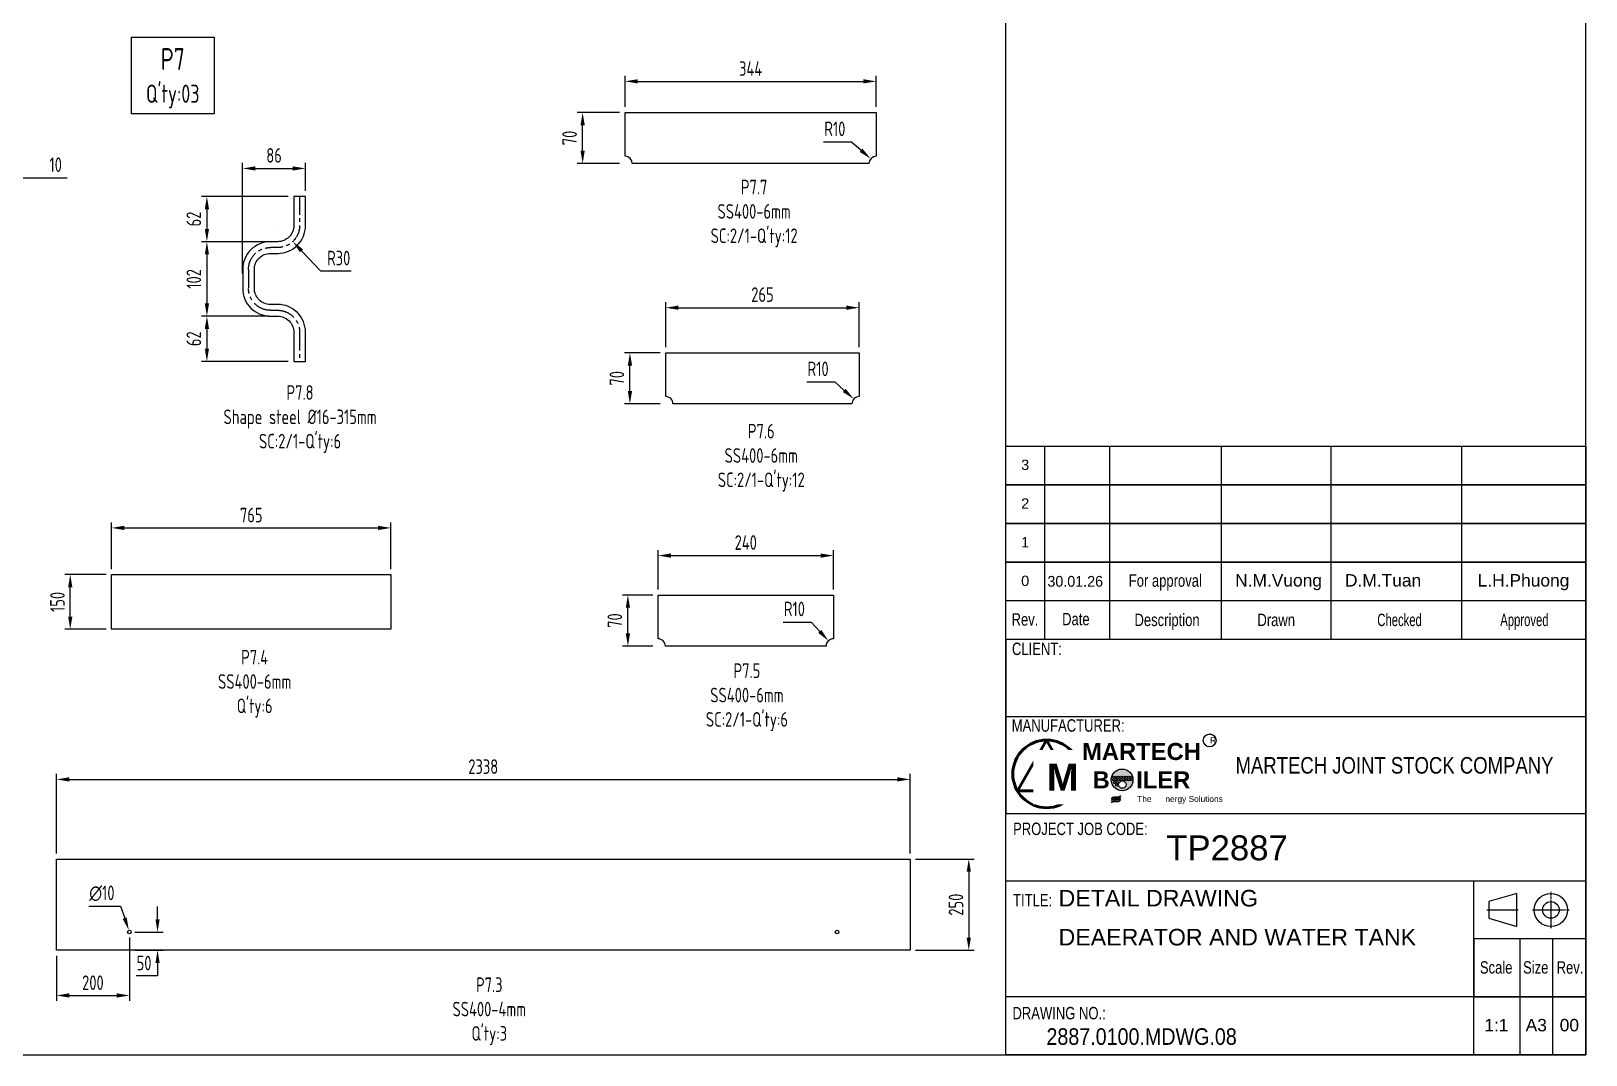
# Model space of a CAD drawing. Header units: millimetres. Extents: x -46397 to 283259, y -8690 to 23983.
# Drawn here: x 98041 to 102299, y -1737 to 1068 of the extents above; entities that cross this region are included whole.
import ezdxf
from ezdxf.enums import TextEntityAlignment as Align

# ---------------------------------------------------------------- set-up
doc = ezdxf.new("R2010")
doc.units = ezdxf.units.MM
doc.linetypes.add('CENTER', pattern=[2, 1.25, -0.25, 0.25, -0.25])
doc.layers.get('Defpoints').update_dxf_attribs({"lineweight": 0})
for name, color, linetype, lineweight in [('00 Net Dam', 2, 'Continuous', 25), ('3-Centerline', 4, 'CENTER', 5), ('DAM_8', 1, 'Continuous', 25), ('DCenterline8', 8, 'CENTER', 5), ('Dtext', 255, 'Continuous', 20), ('DUONGCHINH', 7, 'Continuous', 25), ('PHANTOM 2', 8, 'Continuous', 0)]:
    doc.layers.add(name, color=color, linetype=linetype, lineweight=lineweight)
doc.styles.add('Chu va so', font='arial.ttf')
doc.styles.add('GHI CHÚ 1', font='isocp_IV25.ttf', dxfattribs={"width": 0.8})
doc.styles.add('GHI CHÚ 2', font='arial.ttf', dxfattribs={"width": 0.8, "height": 1})
doc.styles.get("Standard").update_dxf_attribs({"font": 'isocp.shx', "width": 0.8})
doc.styles.add('TCVN', font='arial.ttf')
doc.styles.add('TEXT', font='arial.ttf', dxfattribs={"height": 124})
doc.dimstyles.new('1-30SCALE', dxfattribs={"dimtxt": 75, "dimasz": 75, "dimexe": 37.5, "dimexo": 30, "dimgap": 30, "dimtad": 1, "dimtoh": 1, "dimdec": 0, "dimdsep": 46, "dimtxsty": 'GHI CHÚ 1', "dimcen": 0.09, "dimclrd": 256, "dimclre": 256, "dimclrt": 2, "dimadec": 0, "dimazin": 0, "dimtfac": 1, "dimtdec": 0, "dimtofl": 0, "dimtmove": 0, "dimatfit": 3, "dimfxl": 1, "dimlwd": 0, "dimlwe": 0, "dimarcsym": 0})
doc.dimstyles.new('1-30SCALE$4', dxfattribs={"dimtxt": 75, "dimasz": 75, "dimexe": 37.5, "dimexo": 30, "dimgap": 30, "dimtad": 1, "dimtoh": 1, "dimdec": 0, "dimdsep": 46, "dimtxsty": 'GHI CHÚ 1', "dimcen": 0.09, "dimclrd": 256, "dimclre": 256, "dimclrt": 2, "dimadec": 0, "dimazin": 0, "dimtfac": 1, "dimtdec": 0, "dimtofl": 0, "dimtmove": 0, "dimatfit": 3, "dimfxl": 1, "dimlwd": 0, "dimlwe": 0, "dimarcsym": 0})

# ---------------------------------------------------------------- blocks, each defined once
blk = doc.blocks.new('*D359')
at = {"layer": 'Defpoints', "color": 0, "transparency": 16777216}
for p in [(97784.5, 670.8, -1.5), (97784.5, 660.8, -1.5), (97971.1, 660.8)]:
    blk.add_point(p, dxfattribs=at)
at = {"layer": 'PHANTOM 2', "linetype": 'Continuous', "lineweight": 0, "transparency": 16777216}
for p, q in [((97971.1, 705.8), (97971.1, 740.8)), ((97799.5, 670.8), (97986.1, 670.8)), ((97799.5, 660.8), (97986.1, 660.8)), ((97971.1, 670.8), (97971.1, 660.8)), ((97971.1, 665.8), (98076.7, 665.8)), ((98076.7, 665.8), (98140.1, 665.8)), ((97971.1, 625.8), (97971.1, 590.8))]:
    blk.add_line(p, q, dxfattribs=at)
at = {"layer": 'PHANTOM 2', "transparency": 16777216}
for points in [[(97965.2, 705.8), (97976.9, 705.8), (97971.1, 670.8)], [(97965.2, 625.8), (97976.9, 625.8), (97971.1, 660.8)]]:
    blk.add_solid(points, dxfattribs=at)
at = {"layer": 'PHANTOM 2', "color": 2, "transparency": 16777216, "insert": (98108.4, 701.6), "char_height": 40, "attachment_point": 5, "style": 'GHI CHÚ 1'}
blk.add_mtext('10', dxfattribs=at)
blk = doc.blocks.new('*D368')
at = {"layer": 'Defpoints', "color": 0, "transparency": 16777216}
for p in [(100448.4, -982.6), (98110.4, -1200.8), (100448.4, -1200.8)]:
    blk.add_point(p, dxfattribs=at)
at = {"layer": 'PHANTOM 2', "linetype": 'Continuous', "lineweight": 0, "transparency": 16777216}
for p, q in [((98110.4, -1185.8), (98110.4, -967.6)), ((100448.4, -1185.8), (100448.4, -967.6)), ((98145.4, -982.6), (100413.4, -982.6))]:
    blk.add_line(p, q, dxfattribs=at)
at = {"layer": 'PHANTOM 2', "transparency": 16777216}
for points in [[(98145.4, -976.8), (98145.4, -988.4), (98110.4, -982.6)], [(100413.4, -976.8), (100413.4, -988.4), (100448.4, -982.6)]]:
    blk.add_solid(points, dxfattribs=at)
at = {"layer": 'PHANTOM 2', "color": 2, "transparency": 16777216, "insert": (99279.4, -947.6), "char_height": 40, "attachment_point": 5, "style": 'GHI CHÚ 1'}
blk.add_mtext('2338', dxfattribs=at)
blk = doc.blocks.new('*D369')
at = {"layer": 'Defpoints', "color": 0, "transparency": 16777216}
for p in [(100448.4, -1200.8), (100448.4, -1450.8), (100609.1, -1450.8)]:
    blk.add_point(p, dxfattribs=at)
at = {"layer": 'PHANTOM 2', "linetype": 'Continuous', "lineweight": 0, "transparency": 16777216}
for p, q in [((100463.4, -1200.8), (100624.1, -1200.8)), ((100609.1, -1235.8), (100609.1, -1415.8)), ((100463.4, -1450.8), (100624.1, -1450.8))]:
    blk.add_line(p, q, dxfattribs=at)
at = {"layer": 'PHANTOM 2', "transparency": 16777216}
for points in [[(100603.3, -1235.8), (100614.9, -1235.8), (100609.1, -1200.8)], [(100603.3, -1415.8), (100614.9, -1415.8), (100609.1, -1450.8)]]:
    blk.add_solid(points, dxfattribs=at)
at = {"layer": 'PHANTOM 2', "color": 2, "transparency": 16777216, "insert": (100574.1, -1325.8), "char_height": 40, "attachment_point": 5, "rotation": 90, "style": 'GHI CHÚ 1'}
blk.add_mtext('250', dxfattribs=at)
blk = doc.blocks.new('*D370')
at = {"layer": 'Defpoints', "color": 0, "transparency": 16777216}
for p in [(99026.5, -293.5), (98261.5, -421.3), (99026.5, -421.3)]:
    blk.add_point(p, dxfattribs=at)
at = {"layer": 'PHANTOM 2', "linetype": 'Continuous', "lineweight": 0, "transparency": 16777216}
for p, q in [((98261.5, -406.3), (98261.5, -278.5)), ((98296.5, -293.5), (98991.5, -293.5)), ((99026.5, -406.3), (99026.5, -278.5))]:
    blk.add_line(p, q, dxfattribs=at)
at = {"layer": 'PHANTOM 2', "transparency": 16777216}
for points in [[(98296.5, -287.7), (98296.5, -299.4), (98261.5, -293.5)], [(98991.5, -287.7), (98991.5, -299.4), (99026.5, -293.5)]]:
    blk.add_solid(points, dxfattribs=at)
at = {"layer": 'PHANTOM 2', "color": 2, "transparency": 16777216, "insert": (98644, -258.5), "char_height": 40, "attachment_point": 5, "style": 'GHI CHÚ 1'}
blk.add_mtext('765', dxfattribs=at)
blk = doc.blocks.new('*D371')
at = {"layer": 'Defpoints', "color": 0, "transparency": 16777216}
for p in [(98148.3, -421.3), (98261.5, -421.3), (98261.5, -571.3)]:
    blk.add_point(p, dxfattribs=at)
at = {"layer": 'PHANTOM 2', "linetype": 'Continuous', "lineweight": 0, "transparency": 16777216}
for p, q in [((98246.5, -421.3), (98133.3, -421.3)), ((98148.3, -536.3), (98148.3, -456.3)), ((98246.5, -571.3), (98133.3, -571.3))]:
    blk.add_line(p, q, dxfattribs=at)
at = {"layer": 'PHANTOM 2', "transparency": 16777216}
for points in [[(98142.5, -456.3), (98154.2, -456.3), (98148.3, -421.3)], [(98142.5, -536.3), (98154.2, -536.3), (98148.3, -571.3)]]:
    blk.add_solid(points, dxfattribs=at)
at = {"layer": 'PHANTOM 2', "color": 2, "transparency": 16777216, "insert": (98113.3, -496.3), "char_height": 40, "attachment_point": 5, "rotation": 90, "style": 'GHI CHÚ 1'}
blk.add_mtext('150', dxfattribs=at)
blk = doc.blocks.new('*D372')
at = {"layer": 'Defpoints', "color": 0, "transparency": 16777216}
for p in [(98310.4, -1400.8), (98110.4, -1450.8), (98310.4, -1574.6)]:
    blk.add_point(p, dxfattribs=at)
at = {"layer": 'PHANTOM 2', "linetype": 'Continuous', "lineweight": 0, "transparency": 16777216}
for p, q in [((98310.4, -1415.8), (98310.4, -1589.6)), ((98110.4, -1465.8), (98110.4, -1589.6)), ((98145.4, -1574.6), (98275.4, -1574.6))]:
    blk.add_line(p, q, dxfattribs=at)
at = {"layer": 'PHANTOM 2', "transparency": 16777216}
for points in [[(98145.4, -1568.7), (98145.4, -1580.4), (98110.4, -1574.6)], [(98275.4, -1568.7), (98275.4, -1580.4), (98310.4, -1574.6)]]:
    blk.add_solid(points, dxfattribs=at)
at = {"layer": 'PHANTOM 2', "color": 2, "transparency": 16777216, "insert": (98210.4, -1539.6), "char_height": 40, "attachment_point": 5, "style": 'GHI CHÚ 1'}
blk.add_mtext('200', dxfattribs=at)
blk = doc.blocks.new('*D373')
at = {"layer": 'Defpoints', "color": 0, "transparency": 16777216}
for p in [(98310.4, -1400.8), (98310.4, -1450.8), (98387.5, -1450.8)]:
    blk.add_point(p, dxfattribs=at)
at = {"layer": 'PHANTOM 2', "linetype": 'Continuous', "lineweight": 0, "transparency": 16777216}
for p, q in [((98387.5, -1365.8), (98387.5, -1330.8)), ((98325.4, -1400.8), (98402.5, -1400.8)), ((98325.4, -1450.8), (98402.5, -1450.8)), ((98387.5, -1485.8), (98387.5, -1520.8)), ((98387.5, -1520.8), (98328.5, -1520.8))]:
    blk.add_line(p, q, dxfattribs=at)
at = {"layer": 'PHANTOM 2', "transparency": 16777216}
for points in [[(98381.7, -1365.8), (98393.3, -1365.8), (98387.5, -1400.8)], [(98381.7, -1485.8), (98393.3, -1485.8), (98387.5, -1450.8)]]:
    blk.add_solid(points, dxfattribs=at)
at = {"layer": 'PHANTOM 2', "color": 2, "transparency": 16777216, "insert": (98350.5, -1485.8), "char_height": 40, "attachment_point": 5, "style": 'GHI CHÚ 1'}
blk.add_mtext('50', dxfattribs=at)
blk = doc.blocks.new('*D374')
at = {"layer": 'Defpoints', "color": 0, "transparency": 16777216}
for p in [(98308.8, -1396), (98312.1, -1405.5)]:
    blk.add_point(p, dxfattribs=at)
at = {"layer": 'PHANTOM 2', "linetype": 'Continuous', "lineweight": 0, "transparency": 16777216}
for p, q in [((98199, -1329.8), (98286, -1329.8)), ((98286, -1329.8), (98297.4, -1362.9))]:
    blk.add_line(p, q, dxfattribs=at)
at = {"layer": 'PHANTOM 2', "lineweight": 0, "transparency": 16777216}
for q in [(98310.4, -1400.7), (98310.5, -1400.8)]:
    blk.add_line((98310.4, -1400.8), q, dxfattribs=at)
at = {"layer": 'PHANTOM 2', "transparency": 16777216}
blk.add_solid([(98302.9, -1361), (98291.9, -1364.8), (98308.8, -1396)], dxfattribs=at)
at = {"layer": 'PHANTOM 2', "color": 2, "transparency": 16777216, "insert": (98235, -1294.8), "char_height": 40, "attachment_point": 5, "style": 'GHI CHÚ 1'}
blk.add_mtext('∅10', dxfattribs=at)
blk = doc.blocks.new('*D375')
at = {"layer": 'Defpoints', "color": 0, "transparency": 16777216}
for p in [(100238.4, -369.4), (99758.4, -477.4), (100238.4, -477.4)]:
    blk.add_point(p, dxfattribs=at)
at = {"layer": 'PHANTOM 2', "linetype": 'Continuous', "lineweight": 0, "transparency": 16777216}
for p, q in [((99758.4, -462.4), (99758.4, -354.4)), ((99793.4, -369.4), (100203.4, -369.4)), ((100238.4, -462.4), (100238.4, -354.4))]:
    blk.add_line(p, q, dxfattribs=at)
at = {"layer": 'PHANTOM 2', "transparency": 16777216}
for points in [[(99793.4, -363.6), (99793.4, -375.2), (99758.4, -369.4)], [(100203.4, -363.6), (100203.4, -375.2), (100238.4, -369.4)]]:
    blk.add_solid(points, dxfattribs=at)
at = {"layer": 'PHANTOM 2', "color": 2, "transparency": 16777216, "insert": (99998.4, -333.6), "char_height": 40, "attachment_point": 5, "style": 'GHI CHÚ 1'}
blk.add_mtext('240', dxfattribs=at)
blk = doc.blocks.new('*D376')
at = {"layer": 'Defpoints', "color": 0, "transparency": 16777216}
for p in [(99675.6, -477.4), (99758.4, -477.4), (99758.4, -617.4)]:
    blk.add_point(p, dxfattribs=at)
at = {"layer": 'PHANTOM 2', "linetype": 'Continuous', "lineweight": 0, "transparency": 16777216}
for p, q in [((99743.4, -477.4), (99660.6, -477.4)), ((99675.6, -582.4), (99675.6, -512.4)), ((99743.4, -617.4), (99660.6, -617.4))]:
    blk.add_line(p, q, dxfattribs=at)
at = {"layer": 'PHANTOM 2', "transparency": 16777216}
for points in [[(99669.7, -512.4), (99681.4, -512.4), (99675.6, -477.4)], [(99669.7, -582.4), (99681.4, -582.4), (99675.6, -617.4)]]:
    blk.add_solid(points, dxfattribs=at)
at = {"layer": 'PHANTOM 2', "color": 2, "transparency": 16777216, "insert": (99639.8, -547.4), "char_height": 40, "attachment_point": 5, "rotation": 90, "style": 'GHI CHÚ 1'}
blk.add_mtext('70', dxfattribs=at)
blk = doc.blocks.new('*D377')
at = {"layer": 'Defpoints', "color": 0, "transparency": 16777216}
for p in [(100309.1, 309.8), (99779.1, 186.4), (100309.1, 186.4)]:
    blk.add_point(p, dxfattribs=at)
at = {"layer": 'PHANTOM 2', "linetype": 'Continuous', "lineweight": 0, "transparency": 16777216}
for p, q in [((99779.1, 201.4), (99779.1, 324.8)), ((99814.1, 309.8), (100274.1, 309.8)), ((100309.1, 201.4), (100309.1, 324.8))]:
    blk.add_line(p, q, dxfattribs=at)
at = {"layer": 'PHANTOM 2', "transparency": 16777216}
for points in [[(99814.1, 315.7), (99814.1, 304), (99779.1, 309.8)], [(100274.1, 315.7), (100274.1, 304), (100309.1, 309.8)]]:
    blk.add_solid(points, dxfattribs=at)
at = {"layer": 'PHANTOM 2', "color": 2, "transparency": 16777216, "insert": (100044.1, 345.7), "char_height": 40, "attachment_point": 5, "style": 'GHI CHÚ 1'}
blk.add_mtext('265', dxfattribs=at)
blk = doc.blocks.new('*D378')
at = {"layer": 'Defpoints', "color": 0, "transparency": 16777216}
for p in [(99681.1, 186.4), (99779.1, 186.4), (99779.1, 46.4)]:
    blk.add_point(p, dxfattribs=at)
at = {"layer": 'PHANTOM 2', "linetype": 'Continuous', "lineweight": 0, "transparency": 16777216}
for p, q in [((99764.1, 186.4), (99666.1, 186.4)), ((99681.1, 81.4), (99681.1, 151.4)), ((99764.1, 46.4), (99666.1, 46.4))]:
    blk.add_line(p, q, dxfattribs=at)
at = {"layer": 'PHANTOM 2', "transparency": 16777216}
for points in [[(99675.3, 151.4), (99687, 151.4), (99681.1, 186.4)], [(99675.3, 81.4), (99687, 81.4), (99681.1, 46.4)]]:
    blk.add_solid(points, dxfattribs=at)
at = {"layer": 'PHANTOM 2', "color": 2, "transparency": 16777216, "insert": (99645.4, 116.4), "char_height": 40, "attachment_point": 5, "rotation": 90, "style": 'GHI CHÚ 1'}
blk.add_mtext('70', dxfattribs=at)
blk = doc.blocks.new('*D379')
at = {"layer": 'Defpoints', "color": 0, "transparency": 16777216}
for p in [(100355.7, 930), (99667.7, 844.8), (100355.7, 844.8)]:
    blk.add_point(p, dxfattribs=at)
at = {"layer": 'PHANTOM 2', "linetype": 'Continuous', "lineweight": 0, "transparency": 16777216}
for p, q in [((99667.7, 859.8), (99667.7, 945)), ((100355.7, 859.8), (100355.7, 945)), ((99702.7, 930), (100320.7, 930))]:
    blk.add_line(p, q, dxfattribs=at)
at = {"layer": 'PHANTOM 2', "transparency": 16777216}
for points in [[(99702.7, 935.8), (99702.7, 924.2), (99667.7, 930)], [(100320.7, 935.8), (100320.7, 924.2), (100355.7, 930)]]:
    blk.add_solid(points, dxfattribs=at)
at = {"layer": 'PHANTOM 2', "color": 2, "transparency": 16777216, "insert": (100011.7, 965), "char_height": 40, "attachment_point": 5, "style": 'GHI CHÚ 1'}
blk.add_mtext('344', dxfattribs=at)
blk = doc.blocks.new('*D380')
at = {"layer": 'Defpoints', "color": 0, "transparency": 16777216}
for p in [(99551.6, 844.8), (99667.7, 844.8), (99667.7, 704.8)]:
    blk.add_point(p, dxfattribs=at)
at = {"layer": 'PHANTOM 2', "linetype": 'Continuous', "lineweight": 0, "transparency": 16777216}
for p, q in [((99652.7, 844.8), (99536.6, 844.8)), ((99551.6, 739.8), (99551.6, 809.8)), ((99652.7, 704.8), (99536.6, 704.8))]:
    blk.add_line(p, q, dxfattribs=at)
at = {"layer": 'PHANTOM 2', "transparency": 16777216}
for points in [[(99545.8, 809.8), (99557.5, 809.8), (99551.6, 844.8)], [(99545.8, 739.8), (99557.5, 739.8), (99551.6, 704.8)]]:
    blk.add_solid(points, dxfattribs=at)
at = {"layer": 'PHANTOM 2', "color": 2, "transparency": 16777216, "insert": (99515.9, 774.8), "char_height": 40, "attachment_point": 5, "rotation": 90, "style": 'GHI CHÚ 1'}
blk.add_mtext('70', dxfattribs=at)
blk = doc.blocks.new('*U1665')
at = {"layer": '00 Net Dam'}
blk.add_lwpolyline([(113, -78), (73, -78, -0.414214), (35, -40), (35, -30, 0.414214), (13, -8), (-13, -8, 0.414214), (-35, -30), (-35, -40, -0.414214), (-73, -78), (-113, -78), (-113, -62), (-73, -62, 0.414214), (-51, -40), (-51, -30, -0.414214), (-13, 8), (13, 8, -0.414214), (51, -30), (51, -40, 0.414214), (73, -62), (113, -62)], format="xyb", close=True, dxfattribs=at)
at = {"layer": '3-Centerline', "ltscale": 20}
blk.add_lwpolyline([(-113, -70), (-73, -70, 0.414214), (-43, -40), (-43, -30, -0.414214), (-13, 0), (13, 0, -0.414214), (43, -30), (43, -40, 0.414214), (73, -70), (113, -70)], format="xyb", dxfattribs=at)
blk = doc.blocks.new('*D1668')
at = {"layer": 'Defpoints', "color": 0, "transparency": 16777216}
for p in [(98760.5, 614.6), (98522.6, 490.7), (98706.5, 490.7)]:
    blk.add_point(p, dxfattribs=at)
at = {"layer": 'PHANTOM 2', "linetype": 'Continuous', "lineweight": 0, "transparency": 16777216}
for p, q in [((98745.5, 614.6), (98507.6, 614.6)), ((98522.6, 579.6), (98522.6, 525.7)), ((98691.5, 490.7), (98507.6, 490.7))]:
    blk.add_line(p, q, dxfattribs=at)
at = {"layer": 'PHANTOM 2', "transparency": 16777216}
for points in [[(98516.8, 579.6), (98528.4, 579.6), (98522.6, 614.6)], [(98516.8, 525.7), (98528.4, 525.7), (98522.6, 490.7)]]:
    blk.add_solid(points, dxfattribs=at)
at = {"layer": 'PHANTOM 2', "color": 2, "transparency": 16777216, "insert": (98486.7, 552.7), "char_height": 40, "attachment_point": 5, "rotation": 90, "style": 'GHI CHÚ 1'}
blk.add_mtext('62', dxfattribs=at)
blk = doc.blocks.new('*D1669')
at = {"layer": 'Defpoints', "color": 0, "transparency": 16777216}
for p in [(98706.5, 490.7), (98522.6, 286.7), (98706.5, 286.7)]:
    blk.add_point(p, dxfattribs=at)
at = {"layer": 'PHANTOM 2', "linetype": 'Continuous', "lineweight": 0, "transparency": 16777216}
for p, q in [((98691.5, 490.7), (98507.6, 490.7)), ((98522.6, 455.7), (98522.6, 321.7)), ((98691.5, 286.7), (98507.6, 286.7))]:
    blk.add_line(p, q, dxfattribs=at)
at = {"layer": 'PHANTOM 2', "transparency": 16777216}
for points in [[(98516.8, 455.7), (98528.4, 455.7), (98522.6, 490.7)], [(98516.8, 321.7), (98528.4, 321.7), (98522.6, 286.7)]]:
    blk.add_solid(points, dxfattribs=at)
at = {"layer": 'PHANTOM 2', "color": 2, "transparency": 16777216, "insert": (98486.8, 388.7), "char_height": 40, "attachment_point": 5, "rotation": 90, "style": 'GHI CHÚ 1'}
blk.add_mtext('102', dxfattribs=at)
blk = doc.blocks.new('*D1670')
at = {"layer": 'Defpoints', "color": 0, "transparency": 16777216}
for p in [(98706.5, 286.7), (98522.6, 162.7), (98760.5, 162.7)]:
    blk.add_point(p, dxfattribs=at)
at = {"layer": 'PHANTOM 2', "linetype": 'Continuous', "lineweight": 0, "transparency": 16777216}
for p, q in [((98691.5, 286.7), (98507.6, 286.7)), ((98522.6, 251.7), (98522.6, 197.7)), ((98745.5, 162.7), (98507.6, 162.7))]:
    blk.add_line(p, q, dxfattribs=at)
at = {"layer": 'PHANTOM 2', "transparency": 16777216}
for points in [[(98516.8, 251.7), (98528.4, 251.7), (98522.6, 286.7)], [(98516.8, 197.7), (98528.4, 197.7), (98522.6, 162.7)]]:
    blk.add_solid(points, dxfattribs=at)
at = {"layer": 'PHANTOM 2', "color": 2, "transparency": 16777216, "insert": (98486.7, 224.7), "char_height": 40, "attachment_point": 5, "rotation": 90, "style": 'GHI CHÚ 1'}
blk.add_mtext('62', dxfattribs=at)
blk = doc.blocks.new('*D1671')
at = {"layer": 'Defpoints', "color": 0, "transparency": 16777216}
for p in [(98792.5, 691.4), (98792.5, 614.7), (98620.5, 388.7)]:
    blk.add_point(p, dxfattribs=at)
at = {"layer": 'PHANTOM 2', "linetype": 'Continuous', "lineweight": 0, "transparency": 16777216}
for p, q in [((98620.5, 403.7), (98620.5, 706.4)), ((98655.5, 691.4), (98757.5, 691.4)), ((98792.5, 629.7), (98792.5, 706.4))]:
    blk.add_line(p, q, dxfattribs=at)
at = {"layer": 'PHANTOM 2', "transparency": 16777216}
for points in [[(98655.5, 697.2), (98655.5, 685.5), (98620.5, 691.4)], [(98757.5, 697.2), (98757.5, 685.5), (98792.5, 691.4)]]:
    blk.add_solid(points, dxfattribs=at)
at = {"layer": 'PHANTOM 2', "color": 2, "transparency": 16777216, "insert": (98706.5, 727.2), "char_height": 40, "attachment_point": 5, "style": 'GHI CHÚ 1'}
blk.add_mtext('86', dxfattribs=at)
blk = doc.blocks.new('*D1672')
at = {"layer": 'Defpoints', "color": 0, "transparency": 16777216}
for p in [(98716.5, 534.7), (98757.7, 491.1)]:
    blk.add_point(p, dxfattribs=at)
at = {"layer": 'PHANTOM 2', "lineweight": 0, "transparency": 16777216}
for p, q in [((98716.4, 534.7), (98716.6, 534.7)), ((98716.5, 534.6), (98716.5, 534.8))]:
    blk.add_line(p, q, dxfattribs=at)
at = {"layer": 'PHANTOM 2', "linetype": 'Continuous', "lineweight": 0, "transparency": 16777216}
for p, q in [((98834.4, 410), (98781.8, 465.6)), ((98917.6, 410), (98834.4, 410))]:
    blk.add_line(p, q, dxfattribs=at)
at = {"layer": 'PHANTOM 2', "transparency": 16777216}
blk.add_solid([(98786, 469.6), (98777.5, 461.6), (98757.7, 491.1)], dxfattribs=at)
at = {"layer": 'PHANTOM 2', "color": 2, "transparency": 16777216, "insert": (98883.5, 445.8), "char_height": 40, "attachment_point": 5, "style": 'GHI CHÚ 1'}
blk.add_mtext('R30', dxfattribs=at)
blk = doc.blocks.new('*D1689')
at = {"layer": 'Defpoints', "color": 0, "transparency": 16777216}
for p in [(100224.8, -602.8), (100238.4, -617.4)]:
    blk.add_point(p, dxfattribs=at)
at = {"layer": 'PHANTOM 2', "linetype": 'Continuous', "lineweight": 0, "transparency": 16777216}
for p, q in [((100100.9, -551.5), (100177.1, -551.5)), ((100177.1, -551.5), (100201, -577.1))]:
    blk.add_line(p, q, dxfattribs=at)
at = {"layer": 'PHANTOM 2', "lineweight": 0, "transparency": 16777216}
for p, q in [((100238.3, -617.4), (100238.5, -617.4)), ((100238.4, -617.5), (100238.4, -617.3))]:
    blk.add_line(p, q, dxfattribs=at)
at = {"layer": 'PHANTOM 2', "transparency": 16777216}
blk.add_solid([(100205.2, -573.1), (100196.7, -581.1), (100224.8, -602.8)], dxfattribs=at)
at = {"layer": 'PHANTOM 2', "color": 2, "transparency": 16777216, "insert": (100131.5, -515.7), "char_height": 40, "attachment_point": 5, "style": 'GHI CHÚ 1'}
blk.add_mtext('R10', dxfattribs=at)
blk = doc.blocks.new('*D1690')
at = {"layer": 'Defpoints', "color": 0, "transparency": 16777216}
for p in [(100294.2, 59.8), (100309.1, 46.4)]:
    blk.add_point(p, dxfattribs=at)
at = {"layer": 'PHANTOM 2', "linetype": 'Continuous', "lineweight": 0, "transparency": 16777216}
for p, q in [((100165.8, 106.5), (100242, 106.5)), ((100242, 106.5), (100268.1, 83.1))]:
    blk.add_line(p, q, dxfattribs=at)
at = {"layer": 'PHANTOM 2', "lineweight": 0, "transparency": 16777216}
for p, q in [((100309, 46.4), (100309.2, 46.4)), ((100309.1, 46.4), (100309.1, 46.5))]:
    blk.add_line(p, q, dxfattribs=at)
at = {"layer": 'PHANTOM 2', "transparency": 16777216}
blk.add_solid([(100272, 87.5), (100264.2, 78.8), (100294.2, 59.8)], dxfattribs=at)
at = {"layer": 'PHANTOM 2', "color": 2, "transparency": 16777216, "insert": (100196.4, 142.3), "char_height": 40, "attachment_point": 5, "style": 'GHI CHÚ 1'}
blk.add_mtext('R10', dxfattribs=at)
blk = doc.blocks.new('*D1691')
at = {"layer": 'Defpoints', "color": 0, "transparency": 16777216}
for p in [(100340.6, 717.9), (100355.7, 704.8)]:
    blk.add_point(p, dxfattribs=at)
at = {"layer": 'PHANTOM 2', "linetype": 'Continuous', "lineweight": 0, "transparency": 16777216}
for p, q in [((100211.7, 764), (100287.9, 764)), ((100287.9, 764), (100314.3, 741))]:
    blk.add_line(p, q, dxfattribs=at)
at = {"layer": 'PHANTOM 2', "lineweight": 0, "transparency": 16777216}
for p, q in [((100355.6, 704.8), (100355.8, 704.8)), ((100355.7, 704.7), (100355.7, 704.9))]:
    blk.add_line(p, q, dxfattribs=at)
at = {"layer": 'PHANTOM 2', "transparency": 16777216}
blk.add_solid([(100318.1, 745.4), (100310.4, 736.6), (100340.6, 717.9)], dxfattribs=at)
at = {"layer": 'PHANTOM 2', "color": 2, "transparency": 16777216, "insert": (100242.3, 799.8), "char_height": 40, "attachment_point": 5, "style": 'GHI CHÚ 1'}
blk.add_mtext('R10', dxfattribs=at)
blk = doc.blocks.new('*U1820')
at = {"lineweight": 25}
for p, q in [((5537.6, 1836.2, 0), (5537.6, 1253.2, 0.1)), ((5734, 1836.2, 0), (5734, 1253.2, 0.1)), ((6070.6, 1836.2, 0), (6070.6, 1253.2, 0.1)), ((6400.5, 1836.2, 0), (6400.5, 1253.2, 0.1)), ((6794.8, 1836.2, 0), (6794.8, 1253.2, 0.1)), ((5421, 1020.9), (7169.8, 1020.9)), ((6970.4, 349.7, 0), (6970.4, 0)), ((7070.4, 0), (7070.4, 349.7, 0))]:
    blk.add_line(p, q, dxfattribs=at)
for points in [[(0, 0), (7169.8, 0), (7169.8, 4696.6), (0, 4696.6)], [(0, 0), (5421, 0), (5421, 4696.6), (0, 4696.6)], [(5421, 1836.2), (7169.8, 1836.2), (7169.8, 0), (5421, 0)], [(5421, 1836.2), (7169.8, 1836.2), (7169.8, 1719.6), (5421, 1719.6)], [(5421, 1719.6), (7169.8, 1719.6), (7169.8, 1603), (5421, 1603)], [(5421, 1603), (7169.8, 1603), (7169.8, 1486.4), (5421, 1486.4)], [(5421, 1486.4), (7169.8, 1486.4), (7169.8, 1369.8), (5421, 1369.8)], [(5421, 728.6), (7169.8, 728.6), (7169.8, 1253.2), (5421, 1253.2)], [(5421, 524.6), (7169.8, 524.6), (7169.8, 174.9), (5421, 174.9)], [(6831.8, 524.6), (7169.8, 524.6), (7169.8, 0), (6831.8, 0)]]:
    blk.add_lwpolyline(points, close=True, dxfattribs=at)
at = {"lineweight": 50}
blk.add_lwpolyline([(5544.1, 949.6), (5455.8, 796.6), (5632.5, 796.6)], close=True, dxfattribs=at)
at = {"color": 2, "lineweight": 20, "elevation": 0}
blk.add_lwpolyline([(6877, 412.2), (6961.3, 387.2), (6961.3, 487.1), (6877, 462.2)], close=True, dxfattribs=at)
at = {"lineweight": 25, "elevation": 0}
blk.add_lwpolyline([(6831.8, 174.9), (7169.8, 174.9), (7169.8, 349.7), (6831.8, 349.7)], close=True, dxfattribs=at)
at = {"lineweight": 50}
blk.add_circle((5544.1, 847.6), 102, dxfattribs=at)
at = {"color": 2, "lineweight": 20}
for radius in [50, 25]:
    blk.add_circle((7064.2, 437.2, 0), radius, dxfattribs=at)
at = {"layer": 'DCenterline8', "lineweight": 0, "ltscale": 2}
for p, q in [((7064.2, 492.2, 0), (7064.2, 382.2, 0)), ((7009.2, 437.2, 0), (7119.2, 437.2, 0))]:
    blk.add_line(p, q, dxfattribs=at)
at = {"layer": 'DCenterline8', "lineweight": 0}
blk.add_line((6871.4, 437.2, 0), (6966, 437.2, 0), dxfattribs=at)
at = {"color": 5, "style": 'Chu va so'}
for s, height, width, p in [('For approval', 37.472, 0.75, (5901.8, 1411.9, 0)), ('Rev.', 37.47, 0.75, (5478.7, 1294.7)), ('Date', 37.47, 0.75, (5632.2, 1295.8, 0.1)), ('Description', 37.472, 0.75, (5907.1, 1293.3, 0)), ('Drawn', 37.47, 0.75, (6236.1, 1293.3, 0)), ('Checked', 37.47, 0.65, (6608, 1293.2)), ('Approved', 37.47, 0.65, (6984.4, 1293.3, 0)), ('CLIENT:', 37.47, 0.75, (5514.8, 1206, 0.3)), ('PROJECT JOB CODE:', 37.472, 0.75, (5645.8, 663.1)), ('TITLE:', 37.47, 0.75, (5501.7, 448, 0.4)), ('Scale', 37.47, 0.75, (6899.3, 245.2, 0)), ('Size', 37.47, 0.75, (7018.5, 245.2, 0)), ('Rev. ', 37.47, 0.75, (7127.4, 245.2, 0)), ('DRAWING NO.:', 37.472, 0.75, (5581.6, 107.3, 0.4))]:
    blk.add_text(s, height=height, dxfattribs=dict(at, width=width)).set_placement(p, align=Align.CENTER)
at = {"color": 5, "lineweight": 25, "insert": (6015.2, 873, 0), "char_height": 49.963, "width": 1155, "attachment_point": 4, "style": 'Chu va so'}
blk.add_mtext('\\pxqc;{\\W0.8;MARTECH JOINT STOCK COMPANY}', dxfattribs=at)
at = {"layer": 'Dtext', "ltscale": 0.1}
for tag, p, height, style in [('REV_3', (5467.2, 1764), 31.2, 'TCVN'), ('FOR_APPROVAL3', (5779.5, 1761.8, -0.3), 37.5, 'TCVN'), ('REV_2', (5467.2, 1647.5), 31.2, 'TCVN'), ('FOR_APPROVAL2', (5779.5, 1645.3, -0.3), 37.5, 'TCVN'), ('REV_1', (5467.2, 1530.9), 31.2, 'TCVN'), ('FOR_APPROVAL1', (5779.5, 1528.7, -0.3), 37.5, 'TCVN'), ('REV_0', (5467.2, 1414.3), 31.2, 'TCVN'), ('NGUOI_VE', (6112.2, 1412.6, -0.3), 37.5, 'TCVN'), ('NGUOI_KIEM_2', (6443.4, 1412.6, -0.3), 37.5, 'TCVN'), ('NGUOI_DUYET', (6843.4, 1412.6, -0.3), 37.5, 'TCVN'), ('1.1_A4', (6863.4, 71.1, -0.3), 37.5, 'Chu va so'), ('A4_A4', (6988.1, 71.1, -0.3), 37.5, 'Chu va so'), ('REV.', (7090.8, 71.1, -0.3), 37.5, 'Chu va so')]:
    blk.add_attdef(tag, p, '', height=height, dxfattribs=dict(at, style=style))
for tag, p, height, style, width in [('NGAY_REV03', (5546.4, 1761.8, -0.3), 32.5, 'TCVN', 0.95), ('NGAY_REV02', (5546.4, 1645.3, -0.3), 32.5, 'TCVN', 0.95), ('NGAY_REV01', (5546.4, 1528.7, -0.3), 32.5, 'TCVN', 0.95), ('NGAY_REV0', (5546.4, 1412.1, -0.3), 32.5, 'TCVN', 0.95), ('DWD.NO', (5543.5, 30.4, -0.3), 50, 'Chu va so', 0.85)]:
    blk.add_attdef(tag, p, '', height=height, dxfattribs=dict(at, style=style, width=width))
at = {"layer": 'Dtext', "lineweight": 25, "ltscale": 0.1, "style": 'Chu va so'}
for tag, p, height in [('PROJECT_CODE', (5904.6, 587.1), 74.9), ('TITLE1', (5580, 447.7, -0.3), 50), ('TITLE2', (5580, 330.2, -0.3), 50), ('TITLE3', (5580, 213.6, -0.3), 50)]:
    blk.add_attdef(tag, p, '', height=height, dxfattribs=at)
at = {"insert": (5544.6, 878.6), "char_height": 82.091, "attachment_point": 1, "style": 'TEXT', "bg_fill": 2}
blk.add_mtext('\\pxqc;{\\fArial|b1|i0|c0|p34;M}', dxfattribs=at)
at = {"insert": (5653.2, 940.8), "char_height": 51.307, "width": 353.359, "attachment_point": 1, "style": 'TEXT', "bg_fill": 2}
blk.add_mtext('\\pxqc;{\\fArial|b1|i0|c0|p34;MARTECH\\PB    ILER}', dxfattribs=at)
h = blk.add_hatch(color=256)
h.dxf.hatch_style = 1
edge = h.paths.add_edge_path()
edge.add_spline(control_points=[(5739.2, 767.3), (5740.6, 768.4), (5746.7, 772.9), (5759.5, 766.6), (5765.5, 773.9), (5767.7, 776.6)], knot_values=[0, 0, 0, 0, 0.315535, 1.31207, 1.873609, 1.873609, 1.873609, 1.873609], degree=3, periodic=0)
edge.add_spline(control_points=[(5767.7, 776.6), (5766, 774.9), (5759.2, 768.7), (5744.9, 776.1), (5740.1, 768.8), (5739.2, 767.3)], knot_values=[0, 0, 0, 0, 0.411397, 1.576501, 1.877595, 1.877595, 1.877595, 1.877595], degree=3, periodic=0)
edge = h.paths.add_edge_path()
edge.add_spline(control_points=[(5739.2, 760.9), (5740.6, 762), (5746.7, 766.5), (5759.5, 760.2), (5765.5, 767.6), (5767.7, 770.2)], knot_values=[0, 0, 0, 0, 0.315535, 1.31207, 1.873609, 1.873609, 1.873609, 1.873609], degree=3, periodic=0)
edge.add_spline(control_points=[(5767.7, 770.2), (5766, 768.6), (5759.2, 762.3), (5744.9, 769.7), (5740.1, 762.4), (5739.2, 760.9)], knot_values=[0, 0, 0, 0, 0.411397, 1.576501, 1.877595, 1.877595, 1.877595, 1.877595], degree=3, periodic=0)
at = {"color": 7}
for centre, radius in [((5745.4, 837.3), 3.1), ((5745.4, 829.7), 3.1), ((5749, 821.2), 3.1), ((5753, 837.3), 3.1), ((5753, 829.7), 3.1), ((5755.3, 813.6), 3.1), ((5756.6, 821.2), 3.1), ((5760.6, 837.3), 3.1), ((5760.6, 829.7), 3.1), ((5772.2, 815.2), 11.1), ((5768.2, 837.3), 3.1), ((5768.2, 829.7), 3.1), ((5776.1, 837.3), 3.1), ((5776.1, 829.7), 3.1), ((5783.7, 837.3), 3.1), ((5783.7, 829.7), 3.1), ((5791.3, 837.3), 3.1), ((5791.3, 829.7), 3.1), ((5798.9, 837.3), 3.1), ((5798.9, 829.7), 3.1)]:
    blk.add_circle(centre, radius, dxfattribs=at)
for points in [[(5739.2, 773.2), (5742.4, 777.2), (5762.1, 778.5), (5767.7, 782.5)], [(5739.2, 773.2), (5743.7, 776), (5760.6, 776.2), (5767.7, 782.5)], [(5739.2, 767.3), (5742.4, 771.2), (5762.1, 772.5), (5767.7, 776.6)], [(5739.2, 767.3), (5743.7, 770), (5760.6, 770.3), (5767.7, 776.6)], [(5739.2, 760.9), (5742.4, 764.9), (5762.1, 766.2), (5767.7, 770.2)], [(5739.2, 760.9), (5743.7, 763.7), (5760.6, 763.9), (5767.7, 770.2)]]:
    blk.add_spline(points, degree=3)
at = {"color": 5, "style": 'Chu va so', "width": 0.75}
blk.add_text('MANUFACTURER:', height=37.472, dxfattribs=at).set_placement((5609, 974.8, 0.3), align=Align.CENTER)
at = {"attachment_point": 1, "style": 'TEXT', "bg_fill": 2}
for s, insert, char_height in [('\\pxqc;R', (6036.9, 958), 17.96), ('\\pxqc;The      nergy Solutions', (5817.1, 781), 17.957)]:
    blk.add_mtext(s, dxfattribs=dict(at, insert=insert, char_height=char_height))
at = {"layer": 'DAM_8'}
h = blk.add_hatch(color=7, dxfattribs=at)
edge = h.paths.add_edge_path()
edge.add_arc((5771.6, 829.6), 32.7, 191.4592, 461.3375)
edge.add_arc((5771.6, 829.6), 32.7, 101.3375, 191.4592)
edge = h.paths.add_edge_path(flags=16)
edge.add_arc((5755.3, 813.6), 3.1, -289.458, 11.4592, ccw=False)
edge.add_arc((5755.3, 813.6), 3.1, 11.4592, 70.542, ccw=False)
edge = h.paths.add_edge_path(flags=16)
edge.add_arc((5798.9, 829.7), 3.1, -211.5113, 11.4592, ccw=False)
edge.add_arc((5798.9, 829.7), 3.1, 11.4592, 148.4887, ccw=False)
edge = h.paths.add_edge_path(flags=16)
edge.add_arc((5749, 821.2), 3.1, -304.2526, 11.4592, ccw=False)
edge.add_arc((5749, 821.2), 3.1, 11.4592, 55.7474, ccw=False)
edge = h.paths.add_edge_path(flags=16)
edge.add_arc((5798.9, 837.3), 3.1, -200.2428, 11.4592, ccw=False)
edge.add_arc((5798.9, 837.3), 3.1, 11.4592, 159.7572, ccw=False)
edge = h.paths.add_edge_path(flags=16)
edge.add_arc((5791.3, 829.7), 3.1, -219.051, 11.4592, ccw=False)
edge.add_arc((5791.3, 829.7), 3.1, 11.4592, 140.949, ccw=False)
edge = h.paths.add_edge_path(flags=16)
edge.add_arc((5756.6, 821.2), 3.1, -292.0311, 11.4592, ccw=False)
edge.add_arc((5756.6, 821.2), 3.1, 11.4592, 67.9689, ccw=False)
edge = h.paths.add_edge_path(flags=16)
edge.add_arc((5745.4, 829.7), 3.1, -319.4544, 11.4592, ccw=False)
edge.add_arc((5745.4, 829.7), 3.1, 11.4592, 40.5456, ccw=False)
edge = h.paths.add_edge_path(flags=16)
edge.add_arc((5791.3, 837.3), 3.1, -206.0119, 11.4592, ccw=False)
edge.add_arc((5791.3, 837.3), 3.1, 11.4592, 153.9881, ccw=False)
edge = h.paths.add_edge_path(flags=16)
edge.add_arc((5772.2, 815.2), 11.1, -262.499, 11.4592, ccw=False)
edge.add_arc((5772.2, 815.2), 11.1, 11.4592, 97.501, ccw=False)
edge = h.paths.add_edge_path(flags=16)
edge.add_arc((5745.4, 837.3), 3.1, -332.7707, 11.4592, ccw=False)
edge.add_arc((5745.4, 837.3), 3.1, 11.4592, 27.2293, ccw=False)
edge = h.paths.add_edge_path(flags=16)
edge.add_arc((5783.7, 829.7), 3.1, -230.166, 11.4592, ccw=False)
edge.add_arc((5783.7, 829.7), 3.1, 11.4592, 129.834, ccw=False)
edge = h.paths.add_edge_path(flags=16)
edge.add_arc((5753, 829.7), 3.1, -307.6137, 11.4592, ccw=False)
edge.add_arc((5753, 829.7), 3.1, 11.4592, 52.3863, ccw=False)
edge = h.paths.add_edge_path(flags=16)
edge.add_arc((5776.1, 829.7), 3.1, -246.4575, 11.4592, ccw=False)
edge.add_arc((5776.1, 829.7), 3.1, 11.4592, 113.5425, ccw=False)
edge = h.paths.add_edge_path(flags=16)
edge.add_arc((5760.6, 829.7), 3.1, -290.4056, 11.4592, ccw=False)
edge.add_arc((5760.6, 829.7), 3.1, 11.4592, 69.5944, ccw=False)
edge = h.paths.add_edge_path(flags=16)
edge.add_arc((5783.7, 837.3), 3.1, -215.7954, 11.4592, ccw=False)
edge.add_arc((5783.7, 837.3), 3.1, 11.4592, 144.2046, ccw=False)
edge = h.paths.add_edge_path(flags=16)
edge.add_arc((5768.2, 829.7), 3.1, -268.4837, 11.4592, ccw=False)
edge.add_arc((5768.2, 829.7), 3.1, 11.4592, 91.5163, ccw=False)
edge = h.paths.add_edge_path(flags=16)
edge.add_arc((5753, 837.3), 3.1, -322.0207, 11.4592, ccw=False)
edge.add_arc((5753, 837.3), 3.1, 11.4592, 37.9793, ccw=False)
edge = h.paths.add_edge_path(flags=16)
edge.add_arc((5768.2, 837.3), 3.1, -267.4803, 11.4592, ccw=False)
edge.add_arc((5768.2, 837.3), 3.1, 11.4592, 92.5197, ccw=False)
edge = h.paths.add_edge_path(flags=16)
edge.add_arc((5776.1, 837.3), 3.1, -234.0834, 11.4592, ccw=False)
edge.add_arc((5776.1, 837.3), 3.1, 11.4592, 125.9166, ccw=False)
edge = h.paths.add_edge_path(flags=16)
edge.add_arc((5760.6, 837.3), 3.1, -301.7345, 11.4592, ccw=False)
edge.add_arc((5760.6, 837.3), 3.1, 11.4592, 58.2655, ccw=False)
blk.add_circle((6035.6, 948.5), 19.5)
at = {"color": 7}
blk.add_circle((5771.6, 829.6), 32.7, dxfattribs=at)

msp = doc.modelspace()

# ---------------------------------------------------------------- linework, layer by layer
for centre, start, end in [((99667.68, 704.77), 0, 90), ((100355.68, 704.77), 90, 180)]:
    msp.add_arc(centre, 20, start, end)
at = {"layer": 'DUONGCHINH'}
for points in [[(99667.68, 724.77), (99667.68, 844.77), (100355.68, 844.77), (100355.68, 724.77)], [(100335.68, 704.77), (99687.68, 704.77)]]:
    msp.add_lwpolyline(points, dxfattribs=at)
for points in [[(99799.07, 46.44, 0.4142136), (99779.07, 66.44), (99779.07, 186.44), (100309.07, 186.44), (100309.07, 66.44, 0.4142136), (100289.07, 46.44)], [(100238.37, -597.42, 0.4142136), (100218.37, -617.42), (99778.37, -617.42, 0.4142136), (99758.37, -597.42), (99758.37, -477.42), (100238.37, -477.42)]]:
    msp.add_lwpolyline(points, format="xyb", close=True, dxfattribs=at)
for points in [[(98261.51, -421.32), (99026.51, -421.32), (99026.51, -571.32), (98261.51, -571.32)], [(98110.45, -1200.76), (100448.45, -1200.76), (100448.45, -1450.76), (98110.45, -1450.76)]]:
    msp.add_lwpolyline(points, close=True, dxfattribs=at)
for centre in [(98310.45, -1400.76), (100248.45, -1400.76)]:
    msp.add_circle(centre, 5, dxfattribs=at)

# ---------------------------------------------------------------- block references
at = {"xscale": -2, "yscale": 2, "zscale": 2, "rotation": 90.00000000000064}
msp.add_blockref('*U1665', (98636.54, 388.68), dxfattribs=at)

# ---------------------------------------------------------------- texts
at = {"insert": (98345.95, 1021.12, 0.25), "char_height": 60, "attachment_point": 1, "style": 'GHI CHÚ 2', "bg_fill": 16, "box_fill_scale": 1.5, "bg_fill_color": 256, "bg_fill_transparency": 0}
msp.add_mtext_dynamic_manual_height_columns("\\pxqc;{\\Fisocp|c0;P7\\P\\H0.83333x;\\C0;Q'ty:03}", width=166.2562, gutter_width=12.5, heights=[0], dxfattribs=at)
at = {"color": 3, "char_height": 40, "attachment_point": 1}
for s, width, insert in [("\\A1;\\pxqc;P7.7\\PSS400-6mm\\PSC:2/1-Q'ty:12", 348.9024, (99846.83, 660.36)), ("\\A1;\\pxqc;P7.8\\PShape steel %%C16-315mm\\PSC:2/1-Q'ty:6", 571.1273, (98492.15, 97.46)), ("\\A1;\\pxqc;P7.6\\PSS400-6mm\\PSC:2/1-Q'ty:12", 348.9024, (99866.36, -8.39)), ("\\A1;\\pxqc;P7.4\\PSS400-6mm\\PQ'ty:6", 348.9024, (98478.95, -627.74)), ("\\A1;\\pxqc;P7.5\\PSS400-6mm\\PSC:2/1-Q'ty:6", 348.9024, (99827.09, -664.79)), ("\\A1;\\pxqc;P7.3\\PSS400-4mm\\PQ'ty:3", 348.9024, (99121.52, -1525.21))]:
    msp.add_mtext_dynamic_manual_height_columns(s, width=width, gutter_width=37.5, heights=[0], dxfattribs=dict(at, insert=insert))

# ---------------------------------------------------------------- dimensions: what is measured, and where the dimension line sits
at = {"layer": 'PHANTOM 2'}
for base, p1, p2, override, picture, middle in [((100355.68, 930.02), (99667.68, 844.77), (100355.68, 844.77), {"dimtxt": 40, "dimasz": 35, "dimexe": 15, "dimexo": 15, "dimgap": 15, "dimlfac": 0.5}, '*D379', (100011.68, 965.02)), ((98792.54, 691.38), (98620.54, 388.68), (98792.54, 614.68), {"dimtxt": 40, "dimasz": 35, "dimexe": 15, "dimexo": 15, "dimgap": 15, "dimlfac": 0.5}, '*D1671', (98706.54, 727.24)), ((100309.07, 309.85), (99779.07, 186.44), (100309.07, 186.44), {"dimtxt": 40, "dimasz": 35, "dimexe": 15, "dimexo": 15, "dimgap": 15, "dimlfac": 0.5}, '*D377', (100044.07, 345.7)), ((99026.51, -293.54), (98261.51, -421.32), (99026.51, -421.32), {"dimtxt": 40, "dimasz": 35, "dimexe": 15, "dimexo": 15, "dimgap": 15}, '*D370', (98644.01, -258.54)), ((100238.37, -369.38), (99758.37, -477.42), (100238.37, -477.42), {"dimtxt": 40, "dimasz": 35, "dimexe": 15, "dimexo": 15, "dimgap": 15, "dimlfac": 0.5}, '*D375', (99998.37, -333.6)), ((100448.45, -982.6), (98110.45, -1200.76), (100448.45, -1200.76), {"dimtxt": 40, "dimasz": 35, "dimexe": 15, "dimexo": 15, "dimgap": 15}, '*D368', (99279.45, -947.59)), ((98310.45, -1574.55), (98110.45, -1450.76), (98310.45, -1400.76), {"dimtxt": 40, "dimasz": 35, "dimexe": 15, "dimexo": 15, "dimgap": 15}, '*D372', (98210.45, -1539.55))]:
    dim = msp.add_linear_dim(base=base, p1=p1, p2=p2, dimstyle='1-30SCALE', override=override, dxfattribs=at)
    dim.commit()
    dim.dimension.update_dxf_attribs({"geometry": picture, "text_midpoint": middle})
for base, p1, p2, override, picture, middle in [((99551.64, 844.77), (99667.68, 704.77), (99667.68, 844.77), {"dimtxt": 40, "dimasz": 35, "dimexe": 15, "dimexo": 15, "dimgap": 15, "dimlfac": 0.5}, '*D380', (99515.85, 774.77)), ((97971.08, 660.84), (97784.48, 670.84, -1.5), (97784.48, 660.84, -1.5), {"dimtxt": 40, "dimasz": 35, "dimexe": 15, "dimexo": 15, "dimgap": 15, "dimtmove": 1}, '*D359', (98091.72, 701.63)), ((98522.6, 490.68), (98760.54, 614.63), (98706.54, 490.68), {"dimtxt": 40, "dimasz": 35, "dimexe": 15, "dimexo": 15, "dimgap": 15, "dimlfac": 0.5}, '*D1668', (98486.74, 552.65)), ((98522.6, 286.68), (98706.54, 490.68), (98706.54, 286.68), {"dimtxt": 40, "dimasz": 35, "dimexe": 15, "dimexo": 15, "dimgap": 15, "dimlfac": 0.5, "dimtmove": 1}, '*D1669', (98486.81, 388.68)), ((98522.6, 162.68), (98706.54, 286.68), (98760.54, 162.68), {"dimtxt": 40, "dimasz": 35, "dimexe": 15, "dimexo": 15, "dimgap": 15, "dimlfac": 0.5, "dimtmove": 1}, '*D1670', (98486.74, 224.68)), ((99681.14, 186.44), (99779.07, 46.44), (99779.07, 186.44), {"dimtxt": 40, "dimasz": 35, "dimexe": 15, "dimexo": 15, "dimgap": 15, "dimlfac": 0.5}, '*D378', (99645.36, 116.44)), ((98148.34, -421.32), (98261.51, -571.32), (98261.51, -421.32), {"dimtxt": 40, "dimasz": 35, "dimexe": 15, "dimexo": 15, "dimgap": 15}, '*D371', (98113.34, -496.32)), ((99675.57, -477.42), (99758.37, -617.42), (99758.37, -477.42), {"dimtxt": 40, "dimasz": 35, "dimexe": 15, "dimexo": 15, "dimgap": 15, "dimlfac": 0.5}, '*D376', (99639.78, -547.42)), ((100609.09, -1450.76), (100448.45, -1200.76), (100448.45, -1450.76), {"dimtxt": 40, "dimasz": 35, "dimexe": 15, "dimexo": 15, "dimgap": 15}, '*D369', (100574.09, -1325.76)), ((98387.52, -1450.76), (98310.45, -1400.76), (98310.45, -1450.76), {"dimtxt": 40, "dimasz": 35, "dimexe": 15, "dimexo": 15, "dimgap": 15}, '*D373', (98350.5, -1485.76))]:
    dim = msp.add_linear_dim(base=base, p1=p1, p2=p2, angle=90, dimstyle='1-30SCALE', override=override, dxfattribs=at)
    dim.commit()
    dim.dimension.update_dxf_attribs({"geometry": picture, "text_midpoint": middle})
for center, mpoint, picture, middle in [((100355.68, 704.77), (100340.61, 717.93), '*D1691', (100242.28, 799.77)), ((98716.54, 534.68), (98757.74, 491.07), '*D1672', (98883.48, 445.76)), ((100309.07, 46.44), (100294.18, 59.79), '*D1690', (100196.43, 142.29)), ((100238.37, -617.42), (100224.77, -602.76), '*D1689', (100131.52, -515.68))]:
    dim = msp.add_radius_dim(center=center, mpoint=mpoint, dimstyle='1-30SCALE$4', override={"dimtxt": 40, "dimasz": 35, "dimexe": 15, "dimexo": 15, "dimgap": 15, "dimlfac": 0.5}, dxfattribs=at)
    dim.commit()
    dim.dimension.update_dxf_attribs({"geometry": picture, "text_midpoint": middle})
dim = msp.add_diameter_dim_2p(p1=(98312.08, -1405.49), p2=(98308.82, -1396.03), dimstyle='1-30SCALE', override={"dimtxt": 40, "dimasz": 35, "dimexe": 15, "dimexo": 15, "dimgap": 15}, dxfattribs=at)
dim.commit()
dim.dimension.update_dxf_attribs({"geometry": '*D374', "text_midpoint": (98235.01, -1294.85)})

# ---------------------------------------------------------------- next in the draw order: block references
ref = msp.add_blockref('*U1820', (95785.83, -1737.47), dxfattribs=dict(xscale=0.9084576280678549, yscale=0.9084576280678549, zscale=0.9084576280678549))
ref.add_attrib('PROJECT_CODE', 'TP2887', (101149.89, -1204.14), dxfattribs={"layer": 'Dtext', "lineweight": 25, "ltscale": 0.1, "height": 68.084, "style": 'Chu va so'})
ref.add_attrib('TITLE1', 'DETAIL DRAWING', (100855.03, -1330.74, -0.26), dxfattribs={"layer": 'Dtext', "lineweight": 25, "ltscale": 0.1, "height": 45.3895, "style": 'Chu va so'})
ref.add_attrib('TITLE2', 'DEAERATOR AND WATER TANK', (100855.03, -1437.48, -0.26), dxfattribs={"layer": 'Dtext', "lineweight": 25, "ltscale": 0.1, "height": 45.3895, "style": 'Chu va so'})
ref.add_attrib('DWD.NO', '2887.0100.MDWG.08', (100821.83, -1709.85, -0.26), dxfattribs={"layer": 'Dtext', "ltscale": 0.1, "height": 45.3895, "style": 'Chu va so', "width": 0.85})
ref.add_attrib('1.1_A4', '1:1', (102020.98, -1672.87, -0.26), dxfattribs={"layer": 'Dtext', "ltscale": 0.1, "height": 34.042, "style": 'Chu va so'})
ref.add_attrib('A4_A4', 'A3', (102134.26, -1672.87, -0.26), dxfattribs={"layer": 'Dtext', "ltscale": 0.1, "height": 34.042, "style": 'Chu va so'})
ref.add_attrib('REV.', '00', (102227.54, -1672.87, -0.26), dxfattribs={"layer": 'Dtext', "ltscale": 0.1, "height": 34.042, "style": 'Chu va so'})
ref.add_attrib('REV_0', '0', (100752.57, -452.65), dxfattribs={"layer": 'Dtext', "ltscale": 0.1, "height": 28.37, "style": 'TCVN'})
ref.add_attrib('NGAY_REV0', '30.01.26', (100824.47, -454.64, -0.28), dxfattribs={"layer": 'Dtext', "ltscale": 0.1, "height": 29.503, "style": 'TCVN', "width": 0.95})
ref.add_attrib('NGUOI_VE', 'N.M.Vuong', (101338.54, -454.16, -0.24), dxfattribs={"layer": 'Dtext', "ltscale": 0.1, "height": 34.042, "style": 'TCVN'})
ref.add_attrib('NGUOI_KIEM_2', 'D.M.Tuan', (101639.37, -454.16, -0.28), dxfattribs={"layer": 'Dtext', "ltscale": 0.1, "height": 34.042, "style": 'TCVN'})
ref.add_attrib('NGUOI_DUYET', 'L.H.Phuong', (102002.75, -454.16, -0.28), dxfattribs={"layer": 'Dtext', "ltscale": 0.1, "height": 34.042, "style": 'TCVN'})
ref.add_attrib('REV_1', '1', (100752.57, -346.74), dxfattribs={"layer": 'Dtext', "ltscale": 0.1, "height": 28.37, "style": 'TCVN'})
ref.add_attrib('REV_2', '2', (100752.57, -240.83), dxfattribs={"layer": 'Dtext', "ltscale": 0.1, "height": 28.37, "style": 'TCVN'})
ref.add_attrib('REV_3', '3', (100752.57, -134.92), dxfattribs={"layer": 'Dtext', "ltscale": 0.1, "height": 28.37, "style": 'TCVN'})

doc.saveas('drawing.dxf')
